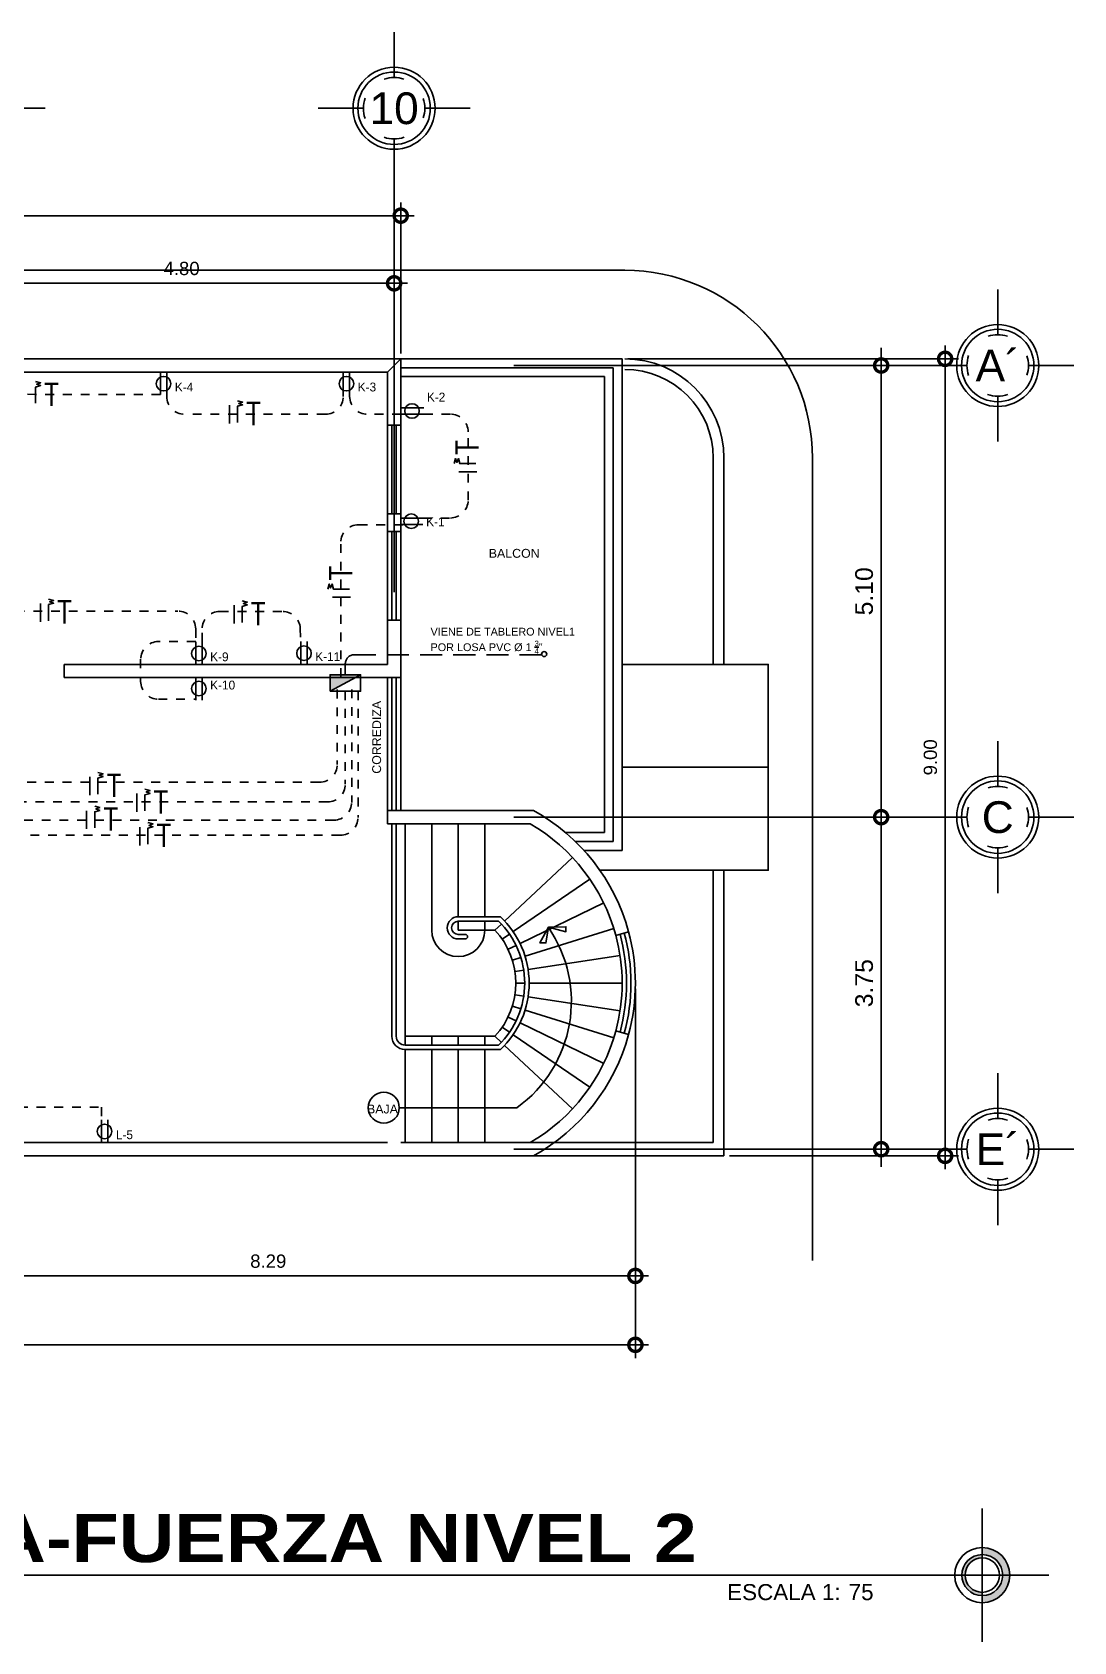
# Model space of a CAD drawing. Header units: inches. Extents: x -370 to 18, y -197 to 199.
# Drawn here: x -274.96 to -263.2, y -174.02 to -155.85 of the extents above; entities that cross this region are included whole.
import ezdxf
from ezdxf.enums import TextEntityAlignment as Align

# ---------------------------------------------------------------- set-up
doc = ezdxf.new("R2010")
doc.units = ezdxf.units.IN
doc.header["$MEASUREMENT"] = 0
doc.header["$PDMODE"] = 34
doc.header["$PDSIZE"] = 0.2
doc.linetypes.add('CENTER2', pattern=[28.575, 19.05, -3.175, 3.175, -3.175])
doc.linetypes.add('DASHED2', pattern=[0.375, 0.25, -0.125])
doc.layers.add('10_Fuerza', color=2, linetype='Continuous')
doc.layers.add('PLANILLA', color=7, linetype='Continuous')
doc.styles.add('1', font='arial.ttf')
doc.styles.add('2', font='')
doc.styles.add('ROMANS', font='romans.shx', dxfattribs={"width": 1.35})
doc.styles.get("Standard").update_dxf_attribs({"font": 'arial.ttf'})
doc.styles.add('Txt-02', font='ERASLGHT.TTF')
doc.styles.get('2').set_extended_font_data('Arial Black')
doc.dimstyles.new('E100', dxfattribs={"dimtxt": 0.15, "dimasz": 0.15, "dimexe": 0.15, "dimexo": 0.0625, "dimgap": 0.09, "dimtad": 1, "dimzin": 0, "dimdsep": 46, "dimtxsty": 'Standard', "dimblk": 'DOTSMALL', "dimcen": 0.09, "dimdle": 0.15, "dimclrd": 1, "dimclre": 1, "dimclrt": 2, "dimazin": 0, "dimtfac": 1, "dimtofl": 0, "dimtmove": 1, "dimatfit": 1, "dimldrblk": 'OPEN90', "dimfxl": 1, "dimtolj": 1, "dimtzin": 0, "dimarcsym": 0})

# ---------------------------------------------------------------- blocks, each defined once
blk = doc.blocks.new('EJE NORTE NUEVO')
at = {"color": 8}
for p, q in [((0, 3.252), (0, 3.764)), ((-0.347, 2.905), (-0.859, 2.905)), ((0.347, 2.905), (0.859, 2.905))]:
    blk.add_line(p, q, dxfattribs=at)
at = {"color": 2, "linetype": 'CENTER2'}
blk.add_line((0, 2.558), (0, -2.558), dxfattribs=at)
at = {"color": 8}
blk.add_circle((0, 2.905), 0.463, dxfattribs=at)
at = {"color": 4}
blk.add_circle((0, 2.905), 0.409, dxfattribs=at)
at = {"color": 8}
for start, end in [(71.4161, 108.5839), (160.6993, 199.2784), (341.7694, 18.2529), (251.0526, 288.9474)]:
    blk.add_arc((0, 2.905), 0.347, start, end, dxfattribs=at)
at = {"color": 4}
blk.add_attdef('A', text='', height=0.358, dxfattribs=at).set_placement((0, 2.905), align=Align.MIDDLE_CENTER)
blk = doc.blocks.new('_DotSmall')
at = {"color": 0, "linetype": 'ByBlock', "const_width": 0.5}
blk.add_lwpolyline([(-0.0625, 0, 1), (0.0625, 0, 1)], format="xyb", close=True, dxfattribs=at)
blk = doc.blocks.new('*D481')
at = {"color": 1, "lineweight": -2, "transparency": 16777216}
for p, q in [((39.859, 9.062), (39.859, 10.003)), ((44.659, 9.062), (44.659, 10.003)), ((39.709, 9.853), (44.809, 9.853))]:
    blk.add_line(p, q, dxfattribs=at)
at = {"layer": 'DEFPOINTS', "color": 0, "transparency": 16777216}
for p in [(44.659, 9.853), (39.859, 9), (44.659, 9)]:
    blk.add_point(p, dxfattribs=at)
at = {"color": 1, "lineweight": -2, "transparency": 16777216, "xscale": 0.3, "yscale": 0.3, "zscale": 0.3, "rotation": 180}
blk.add_blockref('_DotSmall', (39.859, 9.853), dxfattribs=at)
at = {"color": 1, "lineweight": -2, "transparency": 16777216, "xscale": 0.3, "yscale": 0.3, "zscale": 0.3}
blk.add_blockref('_DotSmall', (44.659, 9.853), dxfattribs=at)
at = {"color": 2, "transparency": 16777216, "insert": (42.259, 10.02), "char_height": 0.15, "attachment_point": 5}
blk.add_mtext('\\A1;4.80', dxfattribs=at)
blk = doc.blocks.new('_Open90')
at = {"color": 0, "linetype": 'ByBlock', "lineweight": -2}
for p, q in [((0, 0), (-1, 0)), ((-0.5, 0.5), (0, 0)), ((0, 0), (-0.5, -0.5))]:
    blk.add_line(p, q, dxfattribs=at)
blk = doc.blocks.new('*D482')
at = {"color": 1, "lineweight": -2, "transparency": 16777216}
for p, q in [((29.384, 9.062), (29.384, 10.767)), ((44.734, 9.062), (44.734, 10.767)), ((29.234, 10.617), (44.884, 10.617))]:
    blk.add_line(p, q, dxfattribs=at)
at = {"layer": 'DEFPOINTS', "color": 0, "transparency": 16777216}
for p in [(44.734, 10.617), (29.384, 9), (44.734, 9)]:
    blk.add_point(p, dxfattribs=at)
at = {"color": 1, "lineweight": -2, "transparency": 16777216, "xscale": 0.3, "yscale": 0.3, "zscale": 0.3, "rotation": 180}
blk.add_blockref('_DotSmall', (29.384, 10.617), dxfattribs=at)
at = {"color": 1, "lineweight": -2, "transparency": 16777216, "xscale": 0.3, "yscale": 0.3, "zscale": 0.3}
blk.add_blockref('_DotSmall', (44.734, 10.617), dxfattribs=at)
at = {"color": 2, "transparency": 16777216, "insert": (37.059, 10.783), "char_height": 0.15, "attachment_point": 5}
blk.add_mtext('\\A1;15.35', dxfattribs=at)
blk = doc.blocks.new('*D487')
at = {"color": 1, "lineweight": -2, "transparency": 16777216}
for p, q in [((47.384, 1.888), (47.384, -1.506)), ((39.092, -0.062), (39.092, -1.506)), ((38.942, -1.356), (47.534, -1.356))]:
    blk.add_line(p, q, dxfattribs=at)
at = {"layer": 'DEFPOINTS', "color": 0, "transparency": 16777216}
for p in [(47.384, 1.95), (39.092, 0), (47.384, -1.356)]:
    blk.add_point(p, dxfattribs=at)
at = {"color": 1, "lineweight": -2, "transparency": 16777216, "xscale": 0.3, "yscale": 0.3, "zscale": 0.3, "rotation": 180}
blk.add_blockref('_DotSmall', (39.092, -1.356), dxfattribs=at)
at = {"color": 1, "lineweight": -2, "transparency": 16777216, "xscale": 0.3, "yscale": 0.3, "zscale": 0.3}
blk.add_blockref('_DotSmall', (47.384, -1.356), dxfattribs=at)
at = {"color": 2, "transparency": 16777216, "insert": (43.238, -1.19), "char_height": 0.15, "attachment_point": 5}
blk.add_mtext('\\A1;8.29', dxfattribs=at)
blk = doc.blocks.new('*D488')
at = {"color": 1, "lineweight": -2, "transparency": 16777216}
for p, q in [((29.384, -0.062), (29.384, -2.284)), ((47.384, -0.062), (47.384, -2.284)), ((29.234, -2.134), (47.534, -2.134))]:
    blk.add_line(p, q, dxfattribs=at)
at = {"layer": 'DEFPOINTS', "color": 0, "transparency": 16777216}
for p in [(29.384, 0), (47.384, 0), (47.384, -2.134)]:
    blk.add_point(p, dxfattribs=at)
at = {"color": 1, "lineweight": -2, "transparency": 16777216, "xscale": 0.3, "yscale": 0.3, "zscale": 0.3, "rotation": 180}
blk.add_blockref('_DotSmall', (29.384, -2.134), dxfattribs=at)
at = {"color": 1, "lineweight": -2, "transparency": 16777216, "xscale": 0.3, "yscale": 0.3, "zscale": 0.3}
blk.add_blockref('_DotSmall', (47.384, -2.134), dxfattribs=at)
at = {"color": 2, "transparency": 16777216, "insert": (38.384, -1.968), "char_height": 0.15, "attachment_point": 5}
blk.add_mtext('\\A1;18.00', dxfattribs=at)
blk = doc.blocks.new('*D143')
at = {"color": 1, "lineweight": -2, "transparency": 16777216}
for p, q in [((-191.853, 114.409), (-191.853, 108.909)), ((-193.38, 114.209), (-191.653, 114.209)), ((-193.38, 109.109), (-191.653, 109.109))]:
    blk.add_line(p, q, dxfattribs=at)
at = {"layer": 'DEFPOINTS', "color": 0, "transparency": 16777216}
for p in [(-193.442, 114.209), (-193.442, 109.109), (-191.853, 109.109)]:
    blk.add_point(p, dxfattribs=at)
at = {"color": 1, "lineweight": -2, "transparency": 16777216, "xscale": 0.3, "yscale": 0.3, "zscale": 0.3}
for p, rotation in [((-191.853, 114.209), 90), ((-191.853, 109.109), 270)]:
    blk.add_blockref('_DotSmall', p, dxfattribs=dict(at, rotation=rotation))
at = {"color": 2, "transparency": 16777216, "insert": (-192.045, 111.659), "char_height": 0.2, "attachment_point": 5, "rotation": 90}
blk.add_mtext('\\A1;5.10', dxfattribs=at)
blk = doc.blocks.new('*D144')
at = {"color": 1, "lineweight": -2, "transparency": 16777216}
for p, q in [((-191.853, 109.309), (-191.853, 105.159)), ((-193.38, 109.109), (-191.653, 109.109)), ((-191.916, 105.359), (-192.053, 105.359))]:
    blk.add_line(p, q, dxfattribs=at)
at = {"layer": 'DEFPOINTS', "color": 0, "transparency": 16777216}
for p in [(-193.442, 109.109), (-191.853, 105.359), (-191.853, 105.359)]:
    blk.add_point(p, dxfattribs=at)
at = {"color": 1, "lineweight": -2, "transparency": 16777216, "xscale": 0.3, "yscale": 0.3, "zscale": 0.3}
for p, rotation in [((-191.853, 109.109), 90), ((-191.853, 105.359), 270)]:
    blk.add_blockref('_DotSmall', p, dxfattribs=dict(at, rotation=rotation))
at = {"color": 2, "transparency": 16777216, "insert": (-192.045, 107.234), "char_height": 0.2, "attachment_point": 5, "rotation": 90}
blk.add_mtext('\\A1;3.75', dxfattribs=at)
blk = doc.blocks.new('*D489')
at = {"color": 1, "lineweight": -2, "transparency": 16777216}
for p, q in [((50.882, 9.15), (50.882, -0.15)), ((47.297, 9), (51.032, 9)), ((48.447, 0), (51.032, 0))]:
    blk.add_line(p, q, dxfattribs=at)
at = {"layer": 'DEFPOINTS', "color": 0, "transparency": 16777216}
for p in [(47.234, 9), (48.384, 0), (50.882, 0)]:
    blk.add_point(p, dxfattribs=at)
at = {"color": 1, "lineweight": -2, "transparency": 16777216, "xscale": 0.3, "yscale": 0.3, "zscale": 0.3}
for p, rotation in [((50.882, 9), 90), ((50.882, 0), 270)]:
    blk.add_blockref('_DotSmall', p, dxfattribs=dict(at, rotation=rotation))
at = {"color": 2, "transparency": 16777216, "insert": (50.716, 4.5), "char_height": 0.15, "attachment_point": 5, "rotation": 90}
blk.add_mtext('\\A1;9.00', dxfattribs=at)
blk = doc.blocks.new('*U691')
h = blk.add_hatch(color=1)
h.paths.add_polyline_path([(25.671, 0), (25.712, 0, 0.414214), (25.926, -0.214), (25.926, -0.255, -0.414214)])
h.paths.add_polyline_path([(25.926, 0.255), (25.926, 0.214, 0.414214), (25.712, 0), (25.671, 0, -0.414214)])
h = blk.add_hatch(color=1)
h.paths.add_polyline_path([(25.926, 0.255), (25.926, 0.343, -0.414214), (26.269, 0), (26.18, 0, 0.414214)])
h.paths.add_polyline_path([(26.18, 0), (26.269, 0, -0.414214), (25.926, -0.343), (25.926, -0.255, 0.414214)])
at = {"color": 13}
for p, q in [((25.926, -0.83), (25.926, 0.83)), ((0, 0), (26.755, 0))]:
    blk.add_line(p, q, dxfattribs=at)
at = {"color": 5}
for p, q in [((25.926, 0.611), (25.926, 0.83)), ((0, 0), (0.218, 0)), ((26.537, 0), (26.755, 0)), ((25.926, -0.611), (25.926, -0.83))]:
    blk.add_line(p, q, dxfattribs=at)
at = {"color": 13}
for radius in [0.343, 0.255, 0.214]:
    blk.add_circle((25.926, 0), radius, dxfattribs=at)
at = {"color": 2, "linetype": 'Continuous', "style": '1'}
blk.add_text('ESCALA 1:', height=0.2, dxfattribs=at).set_placement((22.75, -0.311))
at = {"color": 1, "linetype": 'Continuous', "style": '2'}
blk.add_attdef('TITULO', (0.308, 0.162), '', height=0.6, dxfattribs=at)
at = {"color": 2, "linetype": 'Continuous', "style": '1'}
blk.add_attdef('DESCRIPCION', (0.308, -0.373), '', height=0.2, dxfattribs=at)
at = {"color": 2, "style": '1'}
blk.add_attdef('ESCALA', (24.263, -0.311), '', height=0.2, dxfattribs=at)
blk = doc.blocks.new('A$C4C712806')
at = {"color": 8}
for p, q in [((47.264, 10), (27.508, 10)), ((44.734, 9), (39.059, 9)), ((44.584, 8.85), (44.734, 9)), ((44.734, 9), (44.734, 8.25)), ((44.734, 9), (47.234, 9)), ((47.234, 9), (47.234, 8.25)), ((47.234, 9), (47.234, 3.45)), ((44.584, 8.85), (39.934, 8.85)), ((44.584, 8.85), (44.584, 8.25)), ((44.734, 8.9), (47.134, 8.9)), ((44.734, 8.8), (47.034, 8.8)), ((47.034, 8.8), (47.034, 3.65)), ((47.134, 8.9), (47.134, 3.55)), ((44.584, 8.25), (44.734, 8.25)), ((48.264, 7.88), (48.264, 5.55)), ((48.384, 7.88), (48.384, 5.55)), ((49.384, 7.88), (49.384, -1.183)), ((44.584, 7.25), (44.584, 7.05)), ((44.584, 7.25), (44.734, 7.25)), ((44.584, 7.25), (44.584, 7.05)), ((44.734, 7.25), (44.734, 7.05)), ((44.734, 7.25), (44.734, 7.05)), ((44.584, 7.05), (44.734, 7.05)), ((44.584, 6.05), (44.584, 5.55)), ((44.584, 6.05), (44.734, 6.05)), ((44.734, 6.05), (44.734, 5.4)), ((40.934, 5.55), (44.584, 5.55)), ((40.934, 5.4), (40.934, 5.55)), ((40.934, 5.4), (44.734, 5.4)), ((44.734, 3.9), (44.734, 5.4)), ((48.884, 4.388), (47.234, 4.388)), ((44.584, 3.9), (46.234, 3.9)), ((44.584, 3.75), (44.584, 3.9)), ((46.195, 3.75), (44.584, 3.75)), ((44.634, 1.35), (44.634, 3.75)), ((44.684, 1.35), (44.684, 3.75)), ((44.784, 1.35), (44.784, 3.75)), ((45.084, 2.55), (45.084, 3.75)), ((45.384, 2.7), (45.384, 3.75)), ((45.684, 2.7), (45.684, 3.75)), ((46.597, 3.65), (47.034, 3.65)), ((46.707, 3.55), (47.134, 3.55)), ((45.907, 2.652), (46.674, 3.37)), ((47.234, 3.45), (46.804, 3.45)), ((46.004, 2.532), (46.87, 3.126)), ((48.264, 3.225), (48.264, 0.15)), ((48.384, 3.225), (48.384, 0)), ((46.082, 2.398), (47.026, 2.856)), ((45.86, 2.7), (45.384, 2.7)), ((45.84, 2.65), (45.384, 2.65)), ((45.384, 2.55), (45.384, 2.65)), ((45.798, 2.55), (45.384, 2.55)), ((45.684, 2.55), (45.684, 2.65)), ((45.798, 2.55), (45.871, 2.618)), ((46.138, 2.255), (47.141, 2.566)), ((45.464, 2.5), (45.384, 2.5)), ((45.464, 2.45), (45.384, 2.45)), ((45.88, 2.447), (45.963, 2.504)), ((45.947, 2.333), (46.037, 2.377)), ((47.308, 2.529), (47.163, 2.49)), ((45.995, 2.21), (46.091, 2.24)), ((46.173, 2.104), (47.211, 2.261)), ((46.025, 2.082), (46.123, 2.097)), ((46.025, 1.818), (46.123, 1.803)), ((46.034, 1.95), (46.134, 1.95)), ((46.184, 1.95), (47.234, 1.95)), ((45.995, 1.69), (46.091, 1.66)), ((46.138, 1.645), (47.141, 1.334)), ((46.173, 1.796), (47.211, 1.639)), ((45.947, 1.567), (46.037, 1.523)), ((46.082, 1.502), (47.026, 1.044)), ((44.684, 1.35), (44.684, 1.35)), ((45.798, 1.35), (44.784, 1.35)), ((44.784, 1.35), (44.784, 1.25)), ((45.084, 1.35), (45.084, 1.25)), ((45.384, 1.35), (45.384, 1.25)), ((45.684, 1.35), (45.684, 1.25)), ((45.798, 1.35), (45.871, 1.282)), ((45.88, 1.453), (45.963, 1.396)), ((46.004, 1.368), (46.87, 0.774)), ((47.308, 1.371), (47.163, 1.41)), ((45.84, 1.25), (44.784, 1.25)), ((45.86, 1.2), (44.784, 1.2)), ((44.784, 1.2), (44.784, 0.15)), ((44.784, 0.15), (44.784, 1.2)), ((45.084, 1.2), (45.084, 0.15)), ((45.384, 1.2), (45.384, 0.15)), ((45.684, 1.2), (45.684, 0.15)), ((45.907, 1.248), (46.674, 0.53)), ((29.384, 0), (48.384, 0)), ((39.167, 0.15), (44.584, 0.15)), ((44.734, 0.15), (48.264, 0.15))]:
    blk.add_line(p, q, dxfattribs=at)
at = {"color": 1}
for p, q in [((44.584, 7.25), (44.584, 8.25)), ((44.734, 7.25), (44.734, 8.25)), ((44.584, 6.05), (44.584, 7.05)), ((44.734, 6.05), (44.734, 7.05)), ((44.584, 3.9), (44.584, 5.4)), ((44.734, 3.9), (44.734, 5.4))]:
    blk.add_line(p, q, dxfattribs=at)
at = {"color": 2}
for p, q in [((44.634, 7.25), (44.634, 8.25)), ((44.684, 7.25), (44.684, 8.25)), ((44.634, 6.05), (44.634, 7.05)), ((44.684, 6.05), (44.684, 7.05)), ((44.634, 3.9), (44.634, 5.4)), ((44.684, 3.9), (44.684, 5.4))]:
    blk.add_line(p, q, dxfattribs=at)
at = {"color": 8, "ltscale": 0.3}
blk.add_lwpolyline([(46.984, 3.225), (46.984, 3.225), (48.884, 3.225), (48.884, 5.55), (47.234, 5.55)], dxfattribs=at)
at = {"color": 8}
for points in [[(46.402, 2.581), (46.306, 2.404), (46.374, 2.404), (46.402, 2.581), (46.6, 2.531), (46.6, 2.587), (46.402, 2.581)], [(44.717, 0.544), (46.047, 0.544)]]:
    blk.add_lwpolyline(points, dxfattribs=at)
blk.add_circle((44.543, 0.544), 0.175, dxfattribs=at)
for centre, radius, start, end in [((47.264, 7.88), 2.12, 0, 90), ((47.264, 7.88), 1.12, 0, 90), ((47.264, 7.88), 1, 0, 90), ((45.156, 1.95), 2.228, 15.0705, 61.0594), ((45.156, 1.95), 2.078, 15.0705, 60.0096), ((45.384, 2.55), 0.3, 180, 0), ((45.384, 2.575), 0.125, 90, 270), ((45.384, 2.575), 0.075, 90, 270), ((45.156, 1.95), 0.878, 316.9083, 43.0917), ((45.156, 1.95), 0.978, 314.3113, 45.6887), ((45.156, 1.95), 1.028, 313.165, 46.835), ((45.183, 1.744), 1.478, 305.7313, 34.4734), ((45.464, 2.475), 0.025, 270, 90), ((45.156, 1.95), 2.078, 344.9295, 15.0705), ((45.156, 1.95), 2.128, 344.9295, 15.0705), ((45.156, 1.95), 2.178, 344.9295, 15.0705), ((45.156, 1.95), 2.228, 344.9295, 15.0705), ((44.784, 1.35), 0.15, 180, 270), ((44.784, 1.35), 0.1, 180, 270), ((45.156, 1.95), 2.078, 299.9904, 344.9295), ((45.156, 1.95), 2.228, 298.9406, 344.9295)]:
    blk.add_arc(centre, radius, start, end, dxfattribs=at)
for p, values in [((39.859, 8.925), {'A': '8'}), ((44.659, 8.925), {'A': '10'})]:
    blk.add_blockref('EJE NORTE NUEVO', p).add_auto_attribs(values)
ref = blk.add_blockref('EJE NORTE NUEVO', (48.571, 8.925), dxfattribs=dict(xscale=-1, rotation=270))
ref.add_attrib('A', 'A´', dxfattribs={"color": 4, "height": 0.3581}).set_placement((51.476, 8.925), align=Align.MIDDLE_CENTER)
ref = blk.add_blockref('EJE NORTE NUEVO', (48.571, 3.825), dxfattribs=dict(xscale=-1, rotation=270))
ref.add_attrib('A', 'C', dxfattribs={"color": 4, "height": 0.358}).set_placement((51.476, 3.825), align=Align.MIDDLE_CENTER)
ref = blk.add_blockref('EJE NORTE NUEVO', (48.571, 0.075), dxfattribs=dict(xscale=-1, rotation=270))
ref.add_attrib('A', 'E´', dxfattribs={"color": 4, "height": 0.3581}).set_placement((51.476, 0.075), align=Align.MIDDLE_CENTER)
at = {"color": 8, "char_height": 0.1, "attachment_point": 1}
for s, insert in [('BALCON ', (45.728, 6.854)), ('BAJA', (44.353, 0.579))]:
    blk.add_mtext(s, dxfattribs=dict(at, insert=insert))
at = {"color": 8, "insert": (44.412, 5.138), "char_height": 0.1, "attachment_point": 3, "rotation": 90}
blk.add_mtext('CORREDIZA', dxfattribs=at)
for base, p1, p2, picture, middle in [((44.734, 10.617), (29.384, 9), (44.734, 9), '*D482', (37.059, 10.783)), ((44.659, 9.853), (39.859, 9), (44.659, 9), '*D481', (42.259, 10.02)), ((47.384, -1.356), (39.092, 0), (47.384, 1.95), '*D487', (43.238, -1.19)), ((47.384, -2.134), (29.384, 0), (47.384, 0), '*D488', (38.384, -1.968))]:
    dim = blk.add_linear_dim(base=base, p1=p1, p2=p2, dimstyle='E100')
    dim.commit()
    dim.dimension.update_dxf_attribs({"geometry": picture, "text_midpoint": middle})
dim = blk.add_linear_dim(base=(50.882, 0), p1=(47.234, 9), p2=(48.384, 0), angle=90, dimstyle='E100')
dim.commit()
dim.dimension.update_dxf_attribs({"geometry": '*D489', "text_midpoint": (50.716, 4.5)})
for base, p1, p2, picture, middle in [((50.16, 3.825), (48.571, 8.925), (48.571, 3.825), '*D143', (49.968, 6.375)), ((50.16, 0.075), (48.571, 3.825), (50.16, 0.075), '*D144', (49.968, 1.95))]:
    dim = blk.add_linear_dim(base=base, p1=p1, p2=p2, angle=90, dimstyle='E100')
    dim.commit()
    dim.dimension.update_dxf_attribs({"geometry": picture, "text_midpoint": middle, "insert": (242.013, -105.284)})

msp = doc.modelspace()

# ---------------------------------------------------------------- linework, layer by layer
at = {"color": 5, "linetype": 'DASHED2', "ltscale": 0.3}
for points in [[(-271.42283, -163.2902), (-271.42283, -164.34067, -0.41421356), (-271.62283, -164.54067), (-282.0604, -164.54067, -0.41421356), (-282.2604, -164.34067), (-282.2604, -159.91199)], [(-271.44605, -159.94048), (-271.44605, -159.96147, -0.41421356), (-271.64605, -160.16147), (-273.23897, -160.16147, -0.41421356), (-273.43897, -159.96147), (-273.43897, -159.94048)], [(-270.79279, -160.16147), (-271.17378, -160.16147, -0.41421356), (-271.37378, -159.96147), (-271.37378, -159.94048)], [(-270.54568, -161.33413), (-270.23605, -161.33413, 0.41421356), (-270.03605, -161.13413), (-270.03605, -160.36147, 0.41421356), (-270.23605, -160.16147), (-270.53719, -160.16147)], [(-271.47397, -163.12872), (-271.47397, -161.61059, -0.41421356), (-271.27397, -161.41059), (-270.76949, -161.41059)], [(-275.74587, -162.38595), (-273.31271, -162.38595, -0.41421356), (-273.11271, -162.58595), (-273.11271, -162.73186)], [(-273.04045, -162.73186), (-273.04045, -162.58905, -0.41421356), (-272.84045, -162.38905), (-272.13175, -162.38905, -0.40206233), (-271.93193, -162.58072), (-271.92573, -162.72931)], [(-273.11271, -162.72931), (-273.53405, -162.72931, 0.41421356), (-273.73405, -162.92931), (-273.73405, -163.17952, 0.41421356), (-273.53405, -163.37952), (-273.11271, -163.37952)], [(-271.35078, -163.26884), (-271.35078, -164.54554, -0.41421356), (-271.55078, -164.74554), (-284.32157, -164.74554, 0.41421356), (-284.52157, -164.94554), (-284.52157, -165.13373)], [(-271.51492, -163.27204), (-271.51492, -164.1175, -0.41421356), (-271.71492, -164.3175), (-278.18651, -164.3175)], [(-271.27942, -163.2902), (-271.27942, -164.71737, -0.41421356), (-271.47942, -164.91737), (-277.72745, -164.91737, 0.41421356), (-277.92745, -165.11737), (-277.92745, -167.72963, 0.41399654), (-277.7276, -167.92963), (-276.67246, -167.93041)]]:
    msp.add_lwpolyline(points, format="xyb", dxfattribs=at)
for points in [[(-273.51123, -159.94048), (-275.74643, -159.93574)], [(-276.10896, -167.98782), (-274.17741, -167.98782), (-274.17741, -168.12859)]]:
    msp.add_lwpolyline(points, dxfattribs=at)
at = {"color": 5, "linetype": 'DASHED2'}
msp.add_lwpolyline([(-269.204, -162.87868), (-271.32283, -162.87868, 0.41421356), (-271.42283, -162.97868), (-271.42283, -163.10353)], format="xyb", dxfattribs=at)
at = {"color": 5}
msp.add_circle((-269.17685, -162.87005), 0.0285, dxfattribs=at)
at = {"layer": '10_Fuerza'}
for p, q in [((-273.51123, -159.94048), (-273.51123, -159.68488)), ((-273.43897, -159.94048), (-273.43897, -159.68488)), ((-271.44605, -159.94048), (-271.44605, -159.68488)), ((-271.37378, -159.94048), (-271.37378, -159.68488)), ((-270.79279, -160.08921), (-270.53719, -160.08921)), ((-270.79279, -160.16147), (-270.53719, -160.16147)), ((-270.80128, -161.33413), (-270.54568, -161.33413)), ((-270.80128, -161.40639), (-270.54568, -161.40639)), ((-273.11271, -162.98747), (-273.11271, -162.73186)), ((-273.04045, -162.98747), (-273.04045, -162.73186)), ((-271.92573, -162.98491), (-271.92573, -162.72931)), ((-271.85347, -162.98491), (-271.85347, -162.72931)), ((-273.11271, -163.13652), (-273.11271, -163.39212)), ((-273.04045, -163.13652), (-273.04045, -163.39212)), ((-274.17741, -168.38419), (-274.17741, -168.12859)), ((-274.10515, -168.38419), (-274.10515, -168.12859))]:
    msp.add_line(p, q, dxfattribs=at)
at = {"layer": '10_Fuerza', "color": 2}
for p, q in [((-272.73234, -160.26635), (-272.73234, -160.06026)), ((-269.93649, -160.8115), (-270.14258, -160.8115)), ((-274.86578, -162.50597), (-274.86578, -162.29988)), ((-271.36296, -162.22923), (-271.56905, -162.22923)), ((-272.67925, -162.52567), (-272.67925, -162.31958)), ((-274.30764, -164.46391), (-274.30764, -164.25782)), ((-273.77727, -164.6528), (-273.77727, -164.44671)), ((-274.34473, -164.84539), (-274.34473, -164.6393)), ((-273.74389, -165.03058), (-273.74389, -164.82449))]:
    msp.add_line(p, q, dxfattribs=at)
at = {"layer": '10_Fuerza', "color": 2, "ltscale": 0.5, "flags": 128}
for points in [[(-274.92145, -159.79162), (-274.86451, -159.80743), (-274.90763, -159.82339), (-274.86451, -159.83936), (-274.92145, -159.85517), (-274.92145, -160.0364)], [(-272.64049, -160.00914), (-272.58354, -160.02495), (-272.62667, -160.04091), (-272.58354, -160.05688), (-272.64049, -160.07269), (-272.64049, -160.25392)], [(-270.1937, -160.71965), (-270.17789, -160.6627), (-270.16193, -160.70583), (-270.14597, -160.6627), (-270.13016, -160.71965), (-269.94892, -160.71965)], [(-271.62017, -162.13739), (-271.60436, -162.08044), (-271.58839, -162.12357), (-271.57243, -162.08044), (-271.55662, -162.13739), (-271.37539, -162.13739)], [(-274.77393, -162.24876), (-274.71698, -162.26457), (-274.76011, -162.28053), (-274.71698, -162.29649), (-274.77393, -162.3123), (-274.77393, -162.49354)], [(-272.5874, -162.26846), (-272.53045, -162.28427), (-272.57358, -162.30023), (-272.53045, -162.3162), (-272.5874, -162.33201), (-272.5874, -162.51324)], [(-274.21579, -164.2067), (-274.15884, -164.22251), (-274.20197, -164.23848), (-274.15884, -164.25444), (-274.21579, -164.27025), (-274.21579, -164.45148)], [(-273.68542, -164.39559), (-273.62847, -164.4114), (-273.6716, -164.42737), (-273.62847, -164.44333), (-273.68542, -164.45914), (-273.68542, -164.64037)], [(-274.25288, -164.58819), (-274.19593, -164.604), (-274.23906, -164.61996), (-274.19593, -164.63592), (-274.25288, -164.65173), (-274.25288, -164.83297)], [(-273.65204, -164.77337), (-273.59509, -164.78918), (-273.63822, -164.80514), (-273.59509, -164.82111), (-273.65204, -164.83692), (-273.65204, -165.01815)]]:
    msp.add_lwpolyline(points, dxfattribs=at)
at = {"layer": '10_Fuerza'}
for centre in [(-273.4751, -159.81711), (-271.40991, -159.81711), (-270.66942, -160.12534), (-270.67791, -161.37026), (-273.07658, -162.8641), (-271.8896, -162.86154), (-273.07658, -163.25989), (-274.14128, -168.26083)]:
    msp.add_circle(centre, 0.08227, dxfattribs=at)
at = {"layer": 'PLANILLA', "color": 1}
msp.add_line((-271.5945, -163.2902), (-271.25116, -163.10353), dxfattribs=at)
at = {"layer": 'PLANILLA', "color": 5}
msp.add_lwpolyline([(-271.5945, -163.2902), (-271.5945, -163.10353), (-271.25116, -163.10353), (-271.25116, -163.2902)], close=True, dxfattribs=at)
at = {"layer": 'PLANILLA', "color": 1}
msp.add_solid([(-271.25116, -163.10353), (-271.5945, -163.10353), (-271.5945, -163.2902), (-271.5945, -163.10353)], dxfattribs=at)

# ---------------------------------------------------------------- block references
msp.add_blockref('A$C4C712806', (-315.5309, -168.53699))
at = {"xscale": 0.9073029058261515, "yscale": 0.9073029058261515, "zscale": 0.9073029058261515}
msp.add_blockref('*U691', (-287.75232, -173.27177), dxfattribs=at).add_auto_attribs({'TITULO': 'PLANTA DE INST. ELECTRICA-FUERZA NIVEL 2', 'DESCRIPCION': 'VIVIENDA UNIFAMILIAR 2 NIVELES', 'ESCALA': '75'})

# ---------------------------------------------------------------- texts
at = {"color": 2, "style": 'ROMANS'}
for p in [(-274.74067, -159.94235), (-272.45971, -160.15987), (-274.59315, -162.39949), (-272.40662, -162.41919), (-274.03501, -164.35743), (-273.50464, -164.54632), (-274.0721, -164.73892), (-273.47126, -164.9241)]:
    msp.add_text('T', height=0.25, dxfattribs=at).set_placement(p, align=Align.MIDDLE_CENTER)
for p in [(-270.04297, -160.53887), (-271.46944, -161.95661)]:
    msp.add_text('T', height=0.25, rotation=90, dxfattribs=at).set_placement(p, align=Align.MIDDLE_CENTER)
at = {"color": 2, "insert": (-270.46025, -162.5739), "char_height": 0.0875, "attachment_point": 1}
msp.add_mtext('\\A1;VIENE DE TABLERO NIVEL1\\PPOR LOSA PVC %%C 1 {\\H0.7x;\\S3/4;}"', dxfattribs=at)
at = {"layer": '10_Fuerza', "color": 6, "style": 'Txt-02'}
for s, p in [('K-4', (-273.34772, -159.90489)), ('K-3', (-271.28253, -159.90489)), ('K-2', (-270.50148, -160.01859)), ('K-1', (-270.50997, -161.42633)), ('K-9', (-272.9492, -162.95187)), ('K-11', (-271.76222, -162.94932)), ('K-10', (-272.9492, -163.27058)), ('L-5', (-274.0139, -168.3486))]:
    msp.add_text(s, height=0.1, dxfattribs=at).set_placement(p)

doc.saveas('drawing.dxf')
